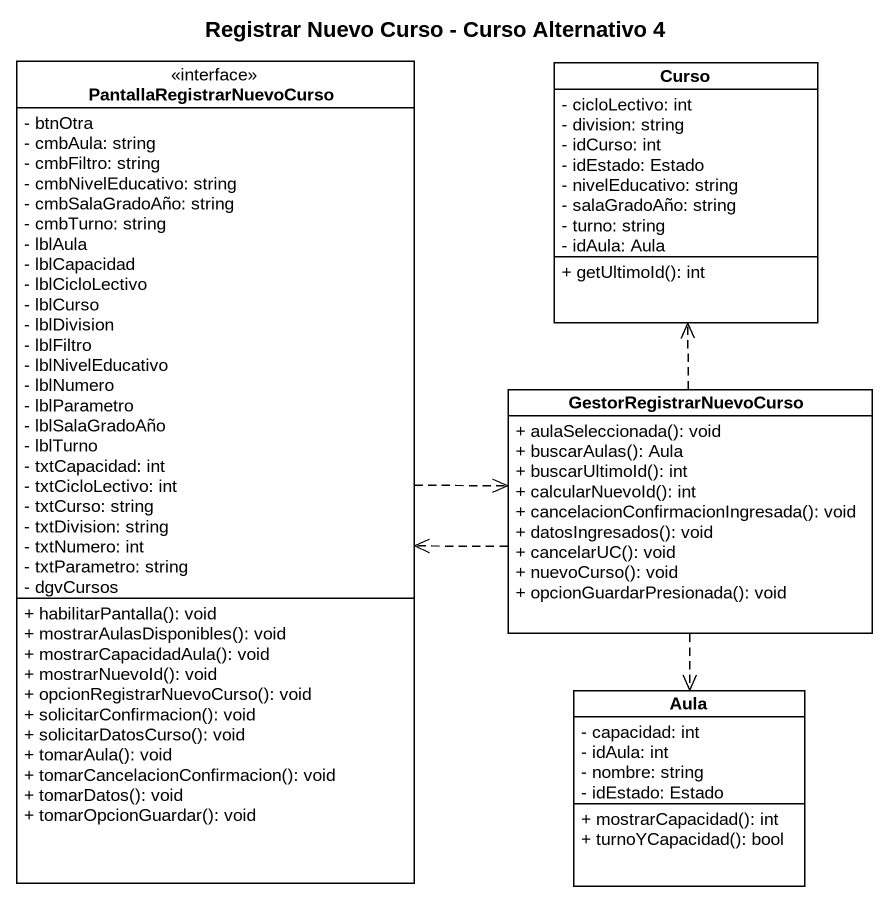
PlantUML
@startuml
title Registrar Nuevo Curso - Curso Alternativo 4
hide circle
hide empty members
skinparam classAttributeIconSize 0
class PantallaRegistrarNuevoCurso <<interface>> {
  - btnOtra
  - cmbAula: string
  - cmbFiltro: string
  - cmbNivelEducativo: string
  - cmbSalaGradoAño: string
  - cmbTurno: string
  - lblAula
  - lblCapacidad
  - lblCicloLectivo
  - lblCurso
  - lblDivision
  - lblFiltro
  - lblNivelEducativo
  - lblNumero
  - lblParametro
  - lblSalaGradoAño
  - lblTurno
  - txtCapacidad: int
  - txtCicloLectivo: int
  - txtCurso: string
  - txtDivision: string
  - txtNumero: int
  - txtParametro: string
  - dgvCursos
  + habilitarPantalla(): void
  + mostrarAulasDisponibles(): void
  + mostrarCapacidadAula(): void
  + mostrarNuevoId(): void
  + opcionRegistrarNuevoCurso(): void
  + solicitarConfirmacion(): void
  + solicitarDatosCurso(): void
  + tomarAula(): void
  + tomarCancelacionConfirmacion(): void
  + tomarDatos(): void
  + tomarOpcionGuardar(): void
}
class Curso {
  - cicloLectivo: int
  - division: string
  - idCurso: int
  - idEstado: Estado
  - nivelEducativo: string
  - salaGradoAño: string
  - turno: string
  - idAula: Aula
  + getUltimoId(): int
}
class GestorRegistrarNuevoCurso {
  + aulaSeleccionada(): void
  + buscarAulas(): Aula
  + buscarUltimoId(): int
  + calcularNuevoId(): int
  + cancelacionConfirmacionIngresada(): void
  + datosIngresados(): void
  + cancelarUC(): void
  + nuevoCurso(): void
  + opcionGuardarPresionada(): void
}
class Aula {
  - capacidad: int
  - idAula: int
  - nombre: string
  - idEstado: Estado
  + mostrarCapacidad(): int
  + turnoYCapacidad(): bool
}
PantallaRegistrarNuevoCurso .right.> GestorRegistrarNuevoCurso
GestorRegistrarNuevoCurso .left.> PantallaRegistrarNuevoCurso
GestorRegistrarNuevoCurso .up.> Curso
GestorRegistrarNuevoCurso ..> Aula
@enduml
